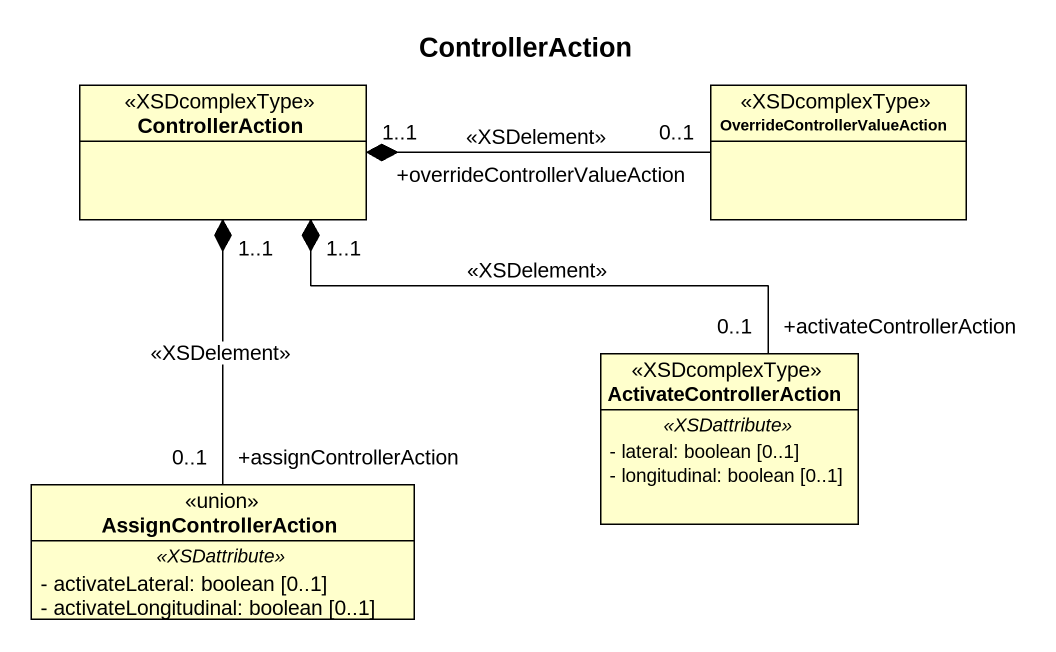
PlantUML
@startuml
title ControllerAction
hide circle
hide empty members
skinparam classAttributeIconSize 0
class ControllerAction <<XSDcomplexType>>
class "OverrideControllerValueAction" as OverrideControllerValueActio <<XSDcomplexType>>
class ActivateControllerAction <<XSDcomplexType>> {
  .. <<XSDattribute>> ..
  - lateral: boolean [0..1]
  - longitudinal: boolean [0..1]
}
class AssignControllerAction <<union>> {
  .. <<XSDattribute>> ..
  - activateLateral: boolean [0..1]
  - activateLongitudinal: boolean [0..1]
}
ControllerAction "1..1" *-right- "+overrideControllerValueAction\n0..1" OverrideControllerValueActio : <<XSDelement>>
ControllerAction "1..1" *-right- "+activateControllerAction\n0..1" ActivateControllerAction : <<XSDelement>>
ControllerAction "1..1" *-- "+assignControllerAction\n0..1" AssignControllerAction : <<XSDelement>>
@enduml
